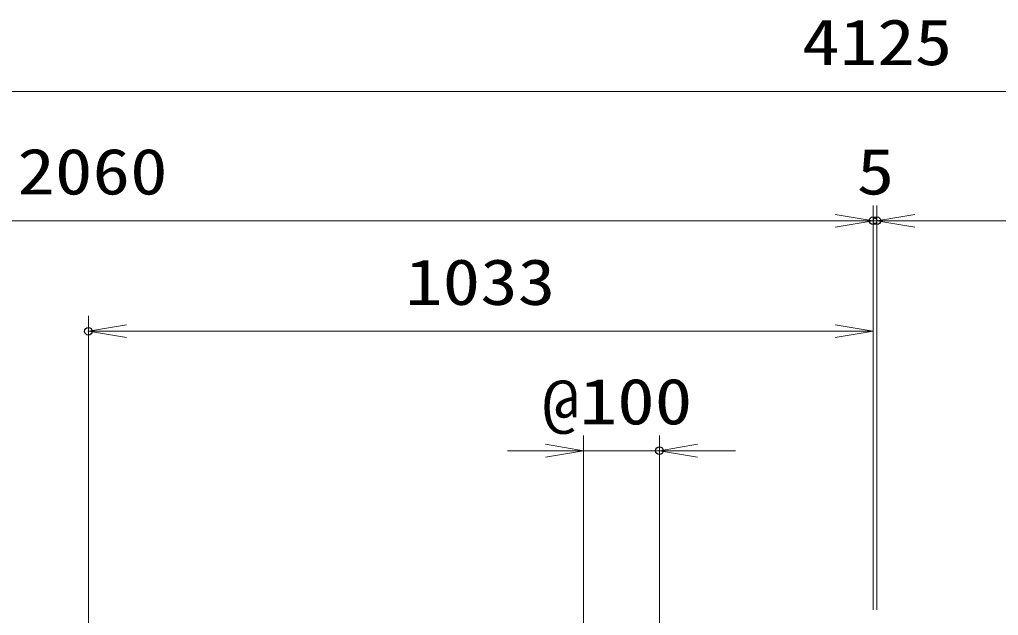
# Model space of a CAD drawing. Units: millimetres at full size. Extents: x -5940 to 5940, y -4200 to 4200.
# Drawn here: x -2924 to -1636, y 84 to 867 of the extents above; entities that cross this region are included whole.
import ezdxf
from ezdxf.enums import TextEntityAlignment as Align

# ---------------------------------------------------------------- set-up
doc = ezdxf.new("R2010")
doc.units = ezdxf.units.MM
doc.header["$LTSCALE"] = 20
doc.header["$PDMODE"] = 32
doc.header["$PDSIZE"] = 10
doc.layers.add('0-6_寸法線', color=4, linetype='Continuous', lineweight=18)
doc.layers.add('0-7_0', color=7, linetype='Continuous', lineweight=18)
doc.layers.add('0-8_Defpoints', color=7, linetype='Continuous')
doc.styles.add('ＭＳ ゴシック', font='')
doc.styles.get('ＭＳ ゴシック').set_extended_font_data('MS Gothic')

# ---------------------------------------------------------------- blocks, each defined once
blk = doc.blocks.new('_Open')
at = {"layer": '0-7_0'}
blk.add_line((-20, 3.333), (0, 0), dxfattribs=at)
blk.add_lwpolyline([(-20, -3.333), (0, 0), (-20, 0)], dxfattribs=at)
blk = doc.blocks.new('S23')
at = {"layer": '0-6_寸法線'}
for points in [[(-3790189.9, 57998088.2), (-3798342.7, 57998088.2), (-3804550, 57983618.6), (-3804944.2, 57982699.6)], [(-3804703.2, 57983684.3), (-3804944.2, 57982699.6), (-3804396.8, 57983552.9)]]:
    blk.add_lwpolyline(points, dxfattribs=at)
at = {"layer": '0-6_寸法線', "color": 254, "style": 'ＭＳ ゴシック', "width": 0.75}
blk.add_text('シリンダ-錠', height=1212, dxfattribs=at).set_placement((-3797207.5, 57998485.1), align=Align.BOTTOM_LEFT)

msp = doc.modelspace()

# ---------------------------------------------------------------- linework, layer by layer
at = {"layer": '0-6_寸法線'}
for p, q in [((-3861.32, 772.78), (263.68, 772.78)), ((-1801.32, 91.52), (-1801.32, 622.78)), ((-1801.32, 91.52), (-1801.32, 622.78)), ((-1796.32, 91.52), (-1796.32, 622.78)), ((-1796.32, 91.52), (-1796.32, 622.78)), ((-1801.32, 602.78), (-3861.32, 602.78)), ((-1851.32, 602.78), (-1901.32, 602.78)), ((-1796.32, 602.78), (-1801.32, 602.78)), ((263.68, 602.78), (-1796.32, 602.78)), ((-1746.32, 602.78), (-1696.32, 602.78)), ((-2833.82, 11.52), (-2833.82, 477.6)), ((-1801.32, 91.52), (-1801.32, 477.6)), ((-1801.32, 457.6), (-2833.82, 457.6)), ((-2182.57, 58.52), (-2182.57, 320.56)), ((-2082.57, 58.52), (-2082.57, 320.56)), ((-2232.57, 300.56), (-2282.57, 300.56)), ((-2182.57, 300.56), (-2082.57, 300.56)), ((-2032.57, 300.56), (-1982.57, 300.56))]:
    msp.add_line(p, q, dxfattribs=at)
at = {"layer": '0-8_Defpoints'}
for p in [(-1801.32, 602.78), (-1796.32, 602.78), (-2833.82, 457.6), (-2082.57, 300.56)]:
    msp.add_point(p, dxfattribs=at)

# ---------------------------------------------------------------- block references
at = {"layer": '0-6_寸法線'}
for name, p, xscale, yscale in [('_Open', (-1801.32, 602.78), 2.5, 2.5), ('_Open', (-1801.32, 602.78), 2.5, 2.5), ('_Open', (-1801.32, 457.6), 2.5, 2.5), ('S23', (188501.9, -2899583.46), 0.05, 0.05), ('_Open', (-2182.57, 300.56), 2.5, 2.5)]:
    msp.add_blockref(name, p, dxfattribs=dict(at, xscale=xscale, yscale=yscale))
at = {"layer": '0-6_寸法線', "xscale": 2.5, "yscale": 2.5, "rotation": 180}
for p in [(-1796.32, 602.78), (-1796.32, 602.78), (-2833.82, 457.6), (-2082.57, 300.56)]:
    msp.add_blockref('_Open', p, dxfattribs=at)

# ---------------------------------------------------------------- texts
at = {"layer": '0-6_寸法線', "color": 254, "style": 'ＭＳ ゴシック', "width": 1.2}
for s, p in [('4125', (-1894.82, 789.12)), ('2060', (-2927.32, 619.12)), ('5', (-1822.82, 619.12)), ('1033', (-2417.17, 473.94)), ('@100', (-2236.97, 316.9))]:
    msp.add_text(s, height=60.56, dxfattribs=at).set_placement(p, align=Align.BOTTOM_LEFT)

doc.saveas('drawing.dxf')
